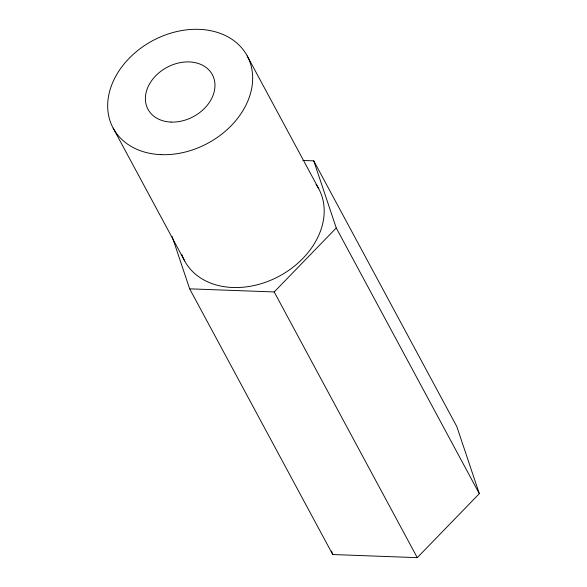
<?xml version="1.0" encoding="UTF-8"?>
<svg xmlns="http://www.w3.org/2000/svg" width="587" height="587" viewBox="0 0 587 587"><rect width="100%" height="100%" fill="white"/><g stroke="black" fill="none" stroke-linecap="round" stroke-linejoin="round"><path stroke-width="0.88" d="M172.072 236.356L189.66 288.833L274.202 291.952L336.256 227.969L313.759 160.867L302.848 160.464M189.66 288.833L332.726 554.532L417.269 557.65L479.315 493.667L456.818 426.566L313.759 160.867M247.208 55.904L318.741 188.757M336.256 227.969L479.315 493.667M274.202 291.952L417.269 557.65M113.144 128.091L184.678 260.944M331.574 551.09L332.726 554.532M316.077 184.428A76.134 58.23 -28.3 0 1 278.341 276.646A76.134 58.23 -28.3 0 1 181.926 254.743M161.271 154.652A76.134 58.23 -28.3 0 0 250.238 62.912A76.134 58.23 -28.3 0 0 129.015 58.443A76.134 58.23 -28.3 0 0 161.271 154.652M171.103 122.074A36.541 27.956 -28.3 0 0 213.807 78.034A36.541 27.956 -28.3 0 0 155.621 75.892A36.541 27.956 -28.3 0 0 171.103 122.074"/></g></svg>
